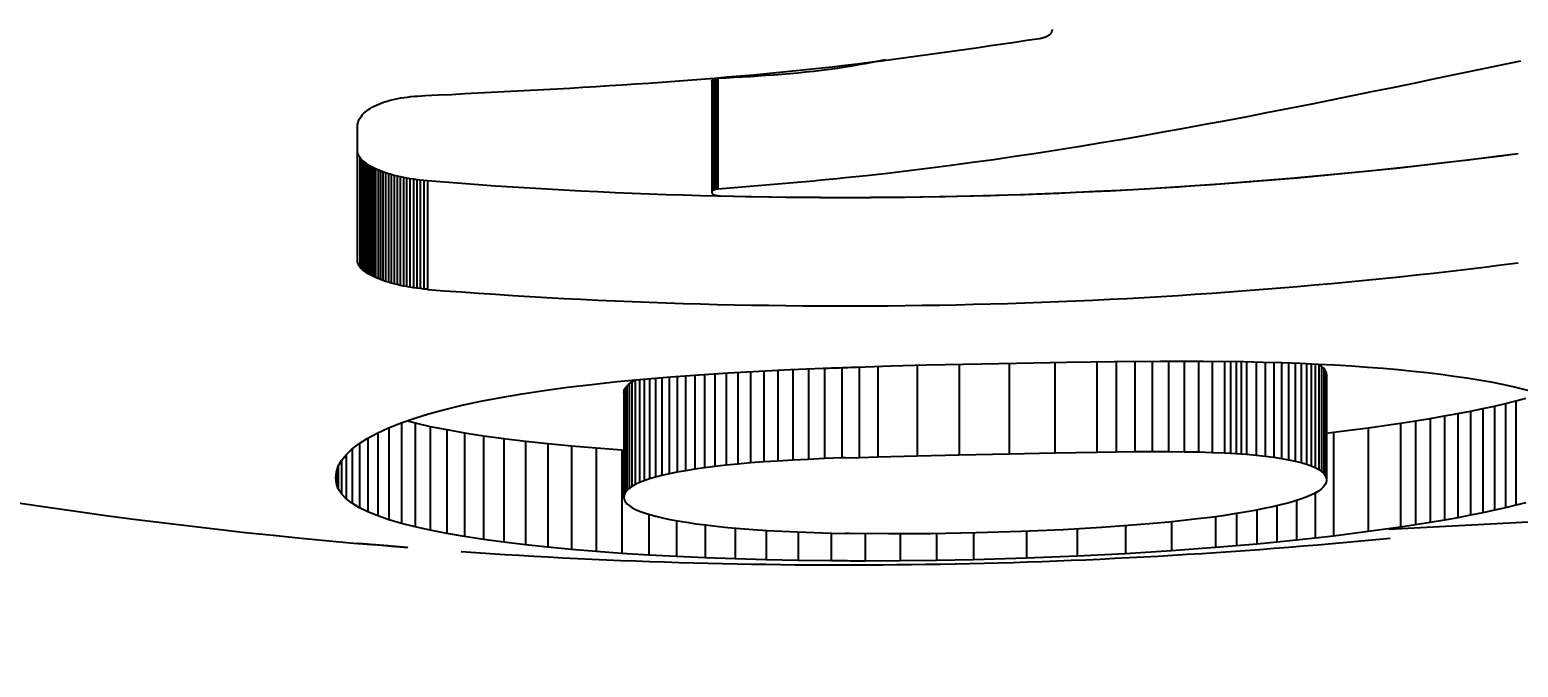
# Model space of a CAD drawing. Header units: millimetres. Extents: x -2553 to 1703, y -1801 to 643.
# Drawn here: x 1096.237 to 1100.564, y -9.701 to -7.849 of the extents above; entities that cross this region are included whole.
import ezdxf

# ---------------------------------------------------------------- set-up
doc = ezdxf.new("R2010")
doc.units = ezdxf.units.MM
for name, color, linetype in [('DIKOM_ОБЪЕКТ', 7, 'Continuous'), ('DIKOM_РАЗМЕР_ЗОНА', 7, 'Continuous'), ('DIKOM_РАЗМЕР_ОБЪЕКТА', 7, 'Continuous')]:
    doc.layers.add(name, color=color, linetype=linetype)
doc.styles.add('style1', font='arialbd.ttf', dxfattribs={"width": 0.8})
doc.dimstyles.new('1-50', dxfattribs={"dimtxt": 300, "dimasz": 200, "dimexe": 100, "dimexo": 0, "dimgap": 100, "dimtad": 1, "dimtxsty": 'style1', "dimcen": 200, "dimclrd": 7, "dimclre": 7, "dimclrt": 7, "dimadec": 1, "dimazin": 2, "dimtfac": 1, "dimtmove": 0, "dimatfit": 2, "dimfxl": 0, "dimlwd": 25, "dimlwe": 18, "dimarcsym": 0})

# ---------------------------------------------------------------- blocks, each defined once
blk = doc.blocks.new('*D8')
at = {"layer": 'Defpoints', "color": 0, "transparency": 16777216}
for p in [(-1337.4233, 17.3962), (1702.7913, 17.3962), (1702.7913, -1701)]:
    blk.add_point(p, dxfattribs=at)
at = {"layer": 'DIKOM_РАЗМЕР_ЗОНА', "color": 7, "lineweight": 18, "transparency": 16777216}
for p, q in [((-1337.4233, 17.3962), (-1337.4233, -1801)), ((1702.7913, 17.3962), (1702.7913, -1801))]:
    blk.add_line(p, q, dxfattribs=at)
at = {"layer": 'DIKOM_РАЗМЕР_ЗОНА', "color": 7, "lineweight": 25, "transparency": 16777216}
blk.add_line((-1137.4233, -1701), (1502.7913, -1701), dxfattribs=at)
at = {"layer": 'DIKOM_РАЗМЕР_ЗОНА', "color": 7, "transparency": 16777216}
for points in [[(-1137.4233, -1667.6667), (-1137.4233, -1734.3333), (-1337.4233, -1701)], [(1502.7913, -1667.6667), (1502.7913, -1734.3333), (1702.7913, -1701)]]:
    blk.add_solid(points, dxfattribs=at)
at = {"layer": 'DIKOM_РАЗМЕР_ЗОНА', "color": 7, "transparency": 16777216, "insert": (312.5767, -1447.7258), "char_height": 300, "attachment_point": 5, "style": 'style1'}
blk.add_mtext('{\\fArial|b0|i0|c204|p34;3040}', dxfattribs=at)
blk = doc.blocks.new('*D9')
at = {"layer": 'Defpoints', "color": 0, "transparency": 16777216}
for p in [(1202.7913, 17.3962), (-837.4234, 16.8962), (1202.7913, -1131.5)]:
    blk.add_point(p, dxfattribs=at)
at = {"layer": 'DIKOM_РАЗМЕР_ОБЪЕКТА', "color": 7, "lineweight": 18, "transparency": 16777216}
for p, q in [((1202.7913, 17.3962), (1202.7913, -1231.5)), ((-837.4234, 16.8962), (-837.4234, -1231.5))]:
    blk.add_line(p, q, dxfattribs=at)
at = {"layer": 'DIKOM_РАЗМЕР_ОБЪЕКТА', "color": 7, "lineweight": 25, "transparency": 16777216}
blk.add_line((-637.4234, -1131.5), (1002.7913, -1131.5), dxfattribs=at)
at = {"layer": 'DIKOM_РАЗМЕР_ОБЪЕКТА', "color": 7, "transparency": 16777216}
for points in [[(-637.4234, -1098.1667), (-637.4234, -1164.8333), (-837.4234, -1131.5)], [(1002.7913, -1098.1667), (1002.7913, -1164.8333), (1202.7913, -1131.5)]]:
    blk.add_solid(points, dxfattribs=at)
at = {"layer": 'DIKOM_РАЗМЕР_ОБЪЕКТА', "color": 7, "transparency": 16777216, "insert": (265.0827, -878.3281), "char_height": 300, "attachment_point": 5, "style": 'style1'}
blk.add_mtext('{\\fArial|b0|i0|c204|p34;2040}', dxfattribs=at)

msp = doc.modelspace()

# ---------------------------------------------------------------- linework, layer by layer
at = {"layer": 'DIKOM_ОБЪЕКТ', "color": 7, "linetype": 'Continuous'}
for p, q in [((1099.1707, -7.8741), (1099.1731, -7.8737)), ((1099.1731, -7.8737), (1099.1754, -7.8732)), ((1099.1754, -7.8732), (1099.1777, -7.8727)), ((1099.1777, -7.8727), (1099.1798, -7.8722)), ((1099.1798, -7.8722), (1099.1819, -7.8717)), ((1099.1819, -7.8717), (1099.1839, -7.8711)), ((1099.1839, -7.8711), (1099.1858, -7.8705)), ((1099.1858, -7.8705), (1099.1877, -7.8698)), ((1099.1877, -7.8698), (1099.1894, -7.8692)), ((1099.1894, -7.8692), (1099.1912, -7.8685)), ((1099.1912, -7.8685), (1099.1928, -7.8677)), ((1099.1928, -7.8677), (1099.1944, -7.867)), ((1099.1944, -7.867), (1099.1959, -7.8662)), ((1099.1959, -7.8662), (1099.1973, -7.8654)), ((1099.1973, -7.8654), (1099.1986, -7.8646)), ((1099.1986, -7.8646), (1099.1998, -7.8638)), ((1099.1998, -7.8638), (1099.201, -7.8629)), ((1099.201, -7.8629), (1099.2021, -7.862)), ((1099.2021, -7.862), (1099.2032, -7.8611)), ((1099.2032, -7.8611), (1099.2041, -7.8602)), ((1099.2041, -7.8602), (1099.2049, -7.8593)), ((1099.2049, -7.8593), (1099.2058, -7.8584)), ((1099.2058, -7.8584), (1099.2066, -7.8574)), ((1099.2066, -7.8574), (1099.2072, -7.8565)), ((1099.2072, -7.8565), (1099.2082, -7.8546)), ((1099.2082, -7.8546), (1099.2087, -7.8536)), ((1099.2087, -7.8536), (1099.2089, -7.8526)), ((1099.2089, -7.8526), (1099.2093, -7.8517)), ((1099.2093, -7.8517), (1099.2095, -7.8497)), ((1099.2095, -7.8497), (1099.2095, -7.8478)), ((1098.2193, -7.998), (1098.2196, -7.9971)), ((1098.2193, -7.998), (1098.2193, -8.3201)), ((1098.2196, -7.9971), (1098.2198, -7.9967)), ((1098.2196, -7.9971), (1098.2196, -8.3192)), ((1098.2198, -7.9967), (1098.2201, -7.9963)), ((1098.2201, -7.9963), (1098.2203, -7.9959)), ((1098.2203, -7.9959), (1098.2207, -7.9955)), ((1098.2203, -7.9959), (1098.2203, -8.318)), ((1098.2207, -7.9955), (1098.2211, -7.9951)), ((1098.2211, -7.9951), (1098.2214, -7.9947)), ((1098.2214, -7.9947), (1098.2219, -7.9943)), ((1098.2214, -7.9947), (1098.2214, -8.3168)), ((1098.2219, -7.9943), (1098.2224, -7.9939)), ((1098.2224, -7.9939), (1098.2229, -7.9935)), ((1098.2229, -7.9935), (1098.2236, -7.9932)), ((1098.2229, -7.9935), (1098.2229, -8.3157)), ((1098.2236, -7.9932), (1098.2242, -7.9928)), ((1098.2242, -7.9928), (1098.2249, -7.9925)), ((1098.2242, -7.9928), (1098.2242, -8.315)), ((1098.2249, -7.9925), (1098.2257, -7.9922)), ((1098.2249, -7.9925), (1098.2249, -8.3147)), ((1098.2257, -7.9922), (1098.2264, -7.9919)), ((1098.2257, -7.9922), (1098.2257, -8.3144)), ((1098.2264, -7.9919), (1098.2273, -7.9916)), ((1098.2264, -7.9919), (1098.2264, -8.3141)), ((1098.2273, -7.9916), (1098.2281, -7.9913)), ((1098.2273, -7.9916), (1098.2273, -8.3138)), ((1098.2281, -7.9913), (1098.2291, -7.9911)), ((1098.2281, -7.9913), (1098.2281, -8.3135)), ((1098.2291, -7.9911), (1098.2301, -7.9908)), ((1098.2291, -7.9911), (1098.2291, -8.3133)), ((1098.2301, -7.9908), (1098.2311, -7.9906)), ((1098.2301, -7.9908), (1098.2301, -8.313)), ((1098.2311, -7.9906), (1098.2322, -7.9904)), ((1098.2311, -7.9906), (1098.2311, -8.3128)), ((1098.2322, -7.9904), (1098.2334, -7.9902)), ((1098.2322, -7.9904), (1098.2322, -8.3126)), ((1098.2334, -7.9902), (1098.2345, -7.99)), ((1098.2334, -7.9902), (1098.2334, -8.3124)), ((1098.2345, -7.99), (1098.2357, -7.9898)), ((1098.2345, -7.99), (1098.2345, -8.3122)), ((1098.2357, -7.9898), (1098.2369, -7.9897)), ((1098.2357, -7.9898), (1098.2357, -8.3121)), ((1098.2369, -7.9897), (1098.2383, -7.9896)), ((1098.2369, -7.9897), (1098.2369, -8.312)), ((1097.3162, -8.0469), (1097.3255, -8.0454)), ((1097.3255, -8.0454), (1097.3352, -8.0441)), ((1097.3352, -8.0441), (1097.345, -8.0429)), ((1097.345, -8.0429), (1097.3551, -8.042)), ((1097.3551, -8.042), (1097.3654, -8.0412)), ((1097.3654, -8.0412), (1097.376, -8.0406)), ((1097.376, -8.0406), (1097.3868, -8.0402)), ((1097.208, -8.0915), (1097.2123, -8.0878)), ((1097.2123, -8.0878), (1097.2167, -8.0841)), ((1097.2167, -8.0841), (1097.2217, -8.0806)), ((1097.2217, -8.0806), (1097.2269, -8.0772)), ((1097.2269, -8.0772), (1097.2326, -8.0739)), ((1097.2326, -8.0739), (1097.2386, -8.0707)), ((1097.2386, -8.0707), (1097.2449, -8.0677)), ((1097.2449, -8.0677), (1097.2516, -8.0648)), ((1097.2516, -8.0648), (1097.2585, -8.062)), ((1097.2585, -8.062), (1097.2658, -8.0594)), ((1097.2658, -8.0594), (1097.2735, -8.0569)), ((1097.2735, -8.0569), (1097.2815, -8.0546)), ((1097.2815, -8.0546), (1097.2898, -8.0525)), ((1097.2898, -8.0525), (1097.2983, -8.0505)), ((1097.2983, -8.0505), (1097.3071, -8.0486)), ((1097.3071, -8.0486), (1097.3162, -8.0469)), ((1097.19, -8.1297), (1097.1901, -8.1251)), ((1097.19, -8.5194), (1097.19, -8.1297)), ((1097.1901, -8.1251), (1097.1908, -8.1206)), ((1097.1908, -8.1206), (1097.1919, -8.1162)), ((1097.1919, -8.1162), (1097.1935, -8.1119)), ((1097.1935, -8.1119), (1097.1956, -8.1076)), ((1097.1956, -8.1076), (1097.1981, -8.1034)), ((1097.1981, -8.1034), (1097.201, -8.0994)), ((1097.201, -8.0994), (1097.2043, -8.0954)), ((1097.2043, -8.0954), (1097.208, -8.0915)), ((1097.1902, -8.2052), (1097.1909, -8.2088)), ((1097.1909, -8.2088), (1097.1922, -8.2123)), ((1097.1922, -8.2123), (1097.194, -8.2159)), ((1097.194, -8.2159), (1097.1963, -8.2194)), ((1097.1963, -8.2194), (1097.199, -8.2229)), ((1097.1963, -8.2194), (1097.1963, -8.5368)), ((1097.199, -8.2229), (1097.2022, -8.2264)), ((1097.199, -8.2229), (1097.199, -8.5402)), ((1097.2022, -8.2264), (1097.2058, -8.2298)), ((1097.2022, -8.2264), (1097.2022, -8.5436)), ((1097.2058, -8.2298), (1097.2099, -8.2332)), ((1097.2058, -8.2298), (1097.2058, -8.547)), ((1097.2099, -8.2332), (1097.2144, -8.2365)), ((1097.2099, -8.2332), (1097.2099, -8.5503)), ((1097.2144, -8.2365), (1097.2193, -8.2398)), ((1097.2144, -8.2365), (1097.2144, -8.5536)), ((1097.2193, -8.2398), (1097.2247, -8.243)), ((1097.2193, -8.2398), (1097.2193, -8.5568)), ((1097.2247, -8.243), (1097.2302, -8.2462)), ((1097.2247, -8.243), (1097.2247, -8.5599)), ((1097.2302, -8.2462), (1097.2363, -8.2493)), ((1097.2302, -8.2462), (1097.2302, -8.563)), ((1097.2363, -8.2493), (1097.2426, -8.2523)), ((1097.2363, -8.2493), (1097.2363, -8.5661)), ((1097.2426, -8.2523), (1097.2495, -8.2552)), ((1097.2426, -8.2523), (1097.2426, -8.569)), ((1097.2495, -8.2552), (1097.2565, -8.2581)), ((1097.2495, -8.2552), (1097.2495, -8.5719)), ((1097.2565, -8.2581), (1097.2639, -8.2608)), ((1097.2565, -8.2581), (1097.2565, -8.5747)), ((1097.2639, -8.2608), (1097.2716, -8.2635)), ((1097.2639, -8.2608), (1097.2639, -8.5774)), ((1097.2716, -8.2635), (1097.2795, -8.2661)), ((1097.2716, -8.2635), (1097.2716, -8.58)), ((1097.2795, -8.2661), (1097.2878, -8.2685)), ((1097.2795, -8.2661), (1097.2795, -8.5825)), ((1097.2878, -8.2685), (1097.2962, -8.2709)), ((1097.2878, -8.2685), (1097.2878, -8.5849)), ((1097.2962, -8.2709), (1097.305, -8.2731)), ((1097.2962, -8.2709), (1097.2962, -8.5872)), ((1097.305, -8.2731), (1097.3141, -8.2752)), ((1097.305, -8.2731), (1097.305, -8.5894)), ((1097.3141, -8.2752), (1097.3233, -8.2772)), ((1097.3141, -8.2752), (1097.3141, -8.5915)), ((1097.3233, -8.2772), (1097.3327, -8.279)), ((1097.3233, -8.2772), (1097.3233, -8.5934)), ((1097.3327, -8.279), (1097.3424, -8.2808)), ((1097.3327, -8.279), (1097.3327, -8.5952)), ((1097.3424, -8.2808), (1097.3522, -8.2823)), ((1097.3424, -8.2808), (1097.3424, -8.5969)), ((1097.3522, -8.2823), (1097.3622, -8.2837)), ((1097.3522, -8.2823), (1097.3522, -8.5984)), ((1097.3622, -8.2837), (1097.3724, -8.285)), ((1097.3622, -8.2837), (1097.3622, -8.5998)), ((1097.3724, -8.285), (1097.3827, -8.2861)), ((1097.3724, -8.285), (1097.3724, -8.601)), ((1097.3827, -8.2861), (1097.3931, -8.287)), ((1097.3827, -8.2861), (1097.3827, -8.6021)), ((1097.3931, -8.287), (1097.3931, -8.603)), ((1098.2196, -8.3192), (1098.2193, -8.3201)), ((1098.2193, -8.3201), (1098.2193, -8.3218)), ((1098.2193, -8.3218), (1098.2195, -8.3222)), ((1098.2195, -8.3222), (1098.2197, -8.3226)), ((1098.2198, -8.3188), (1098.2196, -8.3192)), ((1098.2197, -8.3226), (1098.2198, -8.3231)), ((1098.2201, -8.3184), (1098.2198, -8.3188)), ((1098.2198, -8.3231), (1098.2201, -8.3235)), ((1098.2203, -8.318), (1098.2201, -8.3184)), ((1098.2201, -8.3235), (1098.2205, -8.3239)), ((1098.2207, -8.3176), (1098.2203, -8.318)), ((1098.2205, -8.3239), (1098.2207, -8.3243)), ((1098.2211, -8.3172), (1098.2207, -8.3176)), ((1098.2207, -8.3243), (1098.2211, -8.3247)), ((1098.2214, -8.3168), (1098.2211, -8.3172)), ((1098.2211, -8.3247), (1098.2216, -8.3251)), ((1098.2219, -8.3165), (1098.2214, -8.3168)), ((1098.2216, -8.3251), (1098.2219, -8.3255)), ((1098.2224, -8.3161), (1098.2219, -8.3165)), ((1098.2219, -8.3255), (1098.2224, -8.3259)), ((1098.2229, -8.3157), (1098.2224, -8.3161)), ((1098.2224, -8.3259), (1098.223, -8.3263)), ((1098.2236, -8.3154), (1098.2229, -8.3157)), ((1098.223, -8.3263), (1098.2236, -8.3267)), ((1098.2242, -8.315), (1098.2236, -8.3154)), ((1098.2236, -8.3267), (1098.2242, -8.327)), ((1098.2249, -8.3147), (1098.2242, -8.315)), ((1098.2242, -8.327), (1098.2249, -8.3274)), ((1098.2257, -8.3144), (1098.2249, -8.3147)), ((1098.2249, -8.3274), (1098.2255, -8.3277)), ((1098.2255, -8.3277), (1098.2263, -8.3281)), ((1098.2264, -8.3141), (1098.2257, -8.3144)), ((1098.2263, -8.3281), (1098.227, -8.3284)), ((1098.2273, -8.3138), (1098.2264, -8.3141)), ((1098.227, -8.3284), (1098.2279, -8.3287)), ((1098.2281, -8.3135), (1098.2273, -8.3138)), ((1098.2279, -8.3287), (1098.2288, -8.329)), ((1098.2291, -8.3133), (1098.2281, -8.3135)), ((1098.2288, -8.329), (1098.2296, -8.3293)), ((1098.2301, -8.313), (1098.2291, -8.3133)), ((1098.2296, -8.3293), (1098.2306, -8.3296)), ((1098.2311, -8.3128), (1098.2301, -8.313)), ((1098.2306, -8.3296), (1098.2315, -8.3298)), ((1098.2322, -8.3126), (1098.2311, -8.3128)), ((1098.2315, -8.3298), (1098.2326, -8.3301)), ((1098.2334, -8.3124), (1098.2322, -8.3126)), ((1098.2326, -8.3301), (1098.2336, -8.3303)), ((1098.2345, -8.3122), (1098.2334, -8.3124)), ((1098.2336, -8.3303), (1098.2347, -8.3305)), ((1098.2357, -8.3121), (1098.2345, -8.3122)), ((1098.2347, -8.3305), (1098.2358, -8.3307)), ((1098.2369, -8.312), (1098.2357, -8.3121)), ((1098.2358, -8.3307), (1098.2369, -8.3309)), ((1098.2383, -8.3119), (1098.2369, -8.312)), ((1098.2369, -8.3309), (1098.2382, -8.331)), ((1098.2382, -8.331), (1098.2394, -8.3312)), ((1098.2394, -8.3312), (1098.2407, -8.3313)), ((1098.2407, -8.3313), (1098.242, -8.3314)), ((1098.242, -8.3314), (1098.2433, -8.3314)), ((1098.2433, -8.3314), (1098.2447, -8.3315)), ((1097.1902, -8.5229), (1097.19, -8.5194)), ((1097.1909, -8.5264), (1097.1902, -8.5229)), ((1097.1922, -8.5299), (1097.1909, -8.5264)), ((1097.194, -8.5334), (1097.1922, -8.5299)), ((1097.1963, -8.5368), (1097.194, -8.5334)), ((1097.199, -8.5402), (1097.1963, -8.5368)), ((1097.2022, -8.5436), (1097.199, -8.5402)), ((1097.2058, -8.547), (1097.2022, -8.5436)), ((1097.2099, -8.5503), (1097.2058, -8.547)), ((1097.2144, -8.5536), (1097.2099, -8.5503)), ((1097.2193, -8.5568), (1097.2144, -8.5536)), ((1097.2247, -8.5599), (1097.2193, -8.5568)), ((1097.2302, -8.563), (1097.2247, -8.5599)), ((1097.2363, -8.5661), (1097.2302, -8.563)), ((1097.2426, -8.569), (1097.2363, -8.5661)), ((1097.2495, -8.5719), (1097.2426, -8.569)), ((1097.2565, -8.5747), (1097.2495, -8.5719)), ((1097.2639, -8.5774), (1097.2565, -8.5747)), ((1097.2716, -8.58), (1097.2639, -8.5774)), ((1097.2795, -8.5825), (1097.2716, -8.58)), ((1097.2878, -8.5849), (1097.2795, -8.5825)), ((1097.2962, -8.5872), (1097.2878, -8.5849)), ((1097.305, -8.5894), (1097.2962, -8.5872)), ((1097.3141, -8.5915), (1097.305, -8.5894)), ((1097.3233, -8.5934), (1097.3141, -8.5915)), ((1097.3327, -8.5952), (1097.3233, -8.5934)), ((1097.3424, -8.5969), (1097.3327, -8.5952)), ((1097.3522, -8.5984), (1097.3424, -8.5969)), ((1097.3622, -8.5998), (1097.3522, -8.5984)), ((1097.3724, -8.601), (1097.3622, -8.5998)), ((1097.3827, -8.6021), (1097.3724, -8.601)), ((1097.3931, -8.603), (1097.3827, -8.6021)), ((1098.7412, -8.8257), (1098.8448, -8.8229)), ((1098.8164, -8.8236), (1098.8164, -9.0866)), ((1098.8448, -8.8229), (1098.9514, -8.8203)), ((1098.9388, -8.8206), (1098.9388, -9.0839)), ((1098.9514, -8.8203), (1099.1049, -8.8171)), ((1099.0835, -8.8175), (1099.0835, -9.0808)), ((1099.1049, -8.8171), (1099.2512, -8.8144)), ((1099.2169, -8.815), (1099.2169, -9.078)), ((1099.2512, -8.8144), (1099.3905, -8.8125)), ((1099.3385, -8.8132), (1099.3385, -9.0759)), ((1099.3905, -8.8125), (1099.5228, -8.8116)), ((1099.3951, -8.8125), (1099.3951, -9.0752)), ((1099.4487, -8.8121), (1099.4487, -9.0747)), ((1099.4994, -8.8118), (1099.4994, -9.0744)), ((1099.5228, -8.8116), (1099.648, -8.8118)), ((1099.5473, -8.8116), (1099.5473, -9.0745)), ((1099.5921, -8.8117), (1099.5921, -9.0749)), ((1099.6343, -8.8117), (1099.6343, -9.0756)), ((1099.648, -8.8118), (1099.766, -8.8132)), ((1099.6735, -8.8121), (1099.6735, -9.0767)), ((1099.7097, -8.8125), (1099.7097, -9.0782)), ((1099.7268, -8.8127), (1099.7268, -9.079)), ((1099.7432, -8.8129), (1099.7432, -9.08)), ((1099.7587, -8.8131), (1099.7587, -9.0811)), ((1099.766, -8.8132), (1099.8225, -8.8144)), ((1099.7737, -8.8133), (1099.7737, -9.0823)), ((1099.8019, -8.8139), (1099.8019, -9.0849)), ((1099.8225, -8.8144), (1099.8772, -8.8159)), ((1099.8282, -8.8145), (1099.8282, -9.0877)), ((1099.8527, -8.8152), (1099.8527, -9.0909)), ((1099.8754, -8.8159), (1099.8754, -9.0943)), ((1099.8772, -8.8159), (1099.93, -8.8178)), ((1099.8962, -8.8166), (1099.8962, -9.0981)), ((1099.9153, -8.8173), (1099.9153, -9.1021)), ((1099.93, -8.8178), (1099.9811, -8.8201)), ((1099.9326, -8.8179), (1099.9326, -9.1064)), ((1099.9481, -8.8186), (1099.9481, -9.111)), ((1099.9617, -8.8192), (1099.9617, -9.1159)), ((1099.9735, -8.8198), (1099.9735, -9.1211)), ((1099.9811, -8.8201), (1100.0306, -8.8227)), ((1099.9817, -8.8201), (1099.9836, -8.8211)), ((1099.9836, -8.8211), (1099.9918, -8.827)), ((1099.9836, -8.8211), (1099.9836, -9.1265)), ((1100.0306, -8.8227), (1100.0788, -8.8256)), ((1097.9441, -8.8712), (1098.0207, -8.8639)), ((1097.9872, -8.8719), (1097.9968, -8.8662)), ((1097.9972, -8.8659), (1097.9972, -9.1704)), ((1098.0091, -8.865), (1098.0091, -9.1648)), ((1098.0207, -8.8639), (1098.1003, -8.8572)), ((1098.0229, -8.8637), (1098.0229, -9.1593)), ((1098.0384, -8.8624), (1098.0384, -9.154)), ((1098.0557, -8.8609), (1098.0557, -9.1488)), ((1098.0748, -8.8593), (1098.0748, -9.1439)), ((1098.0959, -8.8576), (1098.0959, -9.1391)), ((1098.1003, -8.8572), (1098.1828, -8.8511)), ((1098.1187, -8.8559), (1098.1187, -9.1344)), ((1098.1434, -8.854), (1098.1434, -9.13)), ((1098.1699, -8.8521), (1098.1699, -9.1257)), ((1098.1828, -8.8511), (1098.2683, -8.8456)), ((1098.1983, -8.8501), (1098.1983, -9.1216)), ((1098.2285, -8.8482), (1098.2285, -9.1177)), ((1098.2609, -8.8461), (1098.2609, -9.1141)), ((1098.2683, -8.8456), (1098.3569, -8.8407)), ((1098.2955, -8.8441), (1098.2955, -9.1107)), ((1098.3322, -8.8421), (1098.3322, -9.1076)), ((1098.3569, -8.8407), (1098.4485, -8.8363)), ((1098.371, -8.84), (1098.371, -9.1046)), ((1098.4119, -8.838), (1098.4119, -9.1019)), ((1098.4485, -8.8363), (1098.543, -8.8323)), ((1098.4551, -8.836), (1098.4551, -9.0994)), ((1098.5002, -8.8341), (1098.5002, -9.0971)), ((1098.5476, -8.8322), (1098.5476, -9.095)), ((1098.5971, -8.8304), (1098.5971, -9.0931)), ((1098.6406, -8.8288), (1098.7412, -8.8257)), ((1098.6487, -9.0913), (1098.6487, -8.8285)), ((1098.7024, -8.8269), (1098.7024, -9.0896)), ((1099.9918, -8.827), (1099.9981, -8.833)), ((1099.9918, -8.827), (1099.9918, -9.1322)), ((1099.9981, -8.833), (1100.0025, -8.8394)), ((1099.9981, -8.833), (1099.9981, -9.1382)), ((1100.0025, -8.8394), (1100.0053, -8.846)), ((1100.0025, -8.8394), (1100.0025, -9.1444)), ((1100.0053, -8.846), (1100.0063, -8.8528)), ((1100.0053, -8.846), (1100.0053, -9.1509)), ((1100.0063, -8.8528), (1100.0063, -9.1576)), ((1100.0788, -8.8256), (1100.1256, -8.8289)), ((1100.1256, -8.8289), (1100.1708, -8.8324)), ((1100.1708, -8.8324), (1100.2149, -8.8363)), ((1100.2149, -8.8363), (1100.2574, -8.8405)), ((1100.2574, -8.8405), (1100.2986, -8.845)), ((1100.2986, -8.845), (1100.3384, -8.8498)), ((1100.3384, -8.8498), (1100.3767, -8.855)), ((1100.3767, -8.855), (1100.4137, -8.8604)), ((1100.4137, -8.8604), (1100.4494, -8.8662)), ((1100.4494, -8.8662), (1100.4835, -8.8723)), ((1097.6065, -8.9173), (1097.668, -8.9067)), ((1097.668, -8.9067), (1097.7325, -8.8969)), ((1097.7325, -8.8969), (1097.8001, -8.8877)), ((1097.8001, -8.8877), (1097.8706, -8.8791)), ((1097.8706, -8.8791), (1097.9441, -8.8712)), ((1097.9643, -8.9039), (1097.9653, -8.8972)), ((1097.9643, -8.9039), (1097.9643, -9.2076)), ((1097.9653, -8.8972), (1097.9681, -8.8906)), ((1097.9653, -8.8972), (1097.9653, -9.2011)), ((1097.9681, -8.8906), (1097.9726, -8.8842)), ((1097.9681, -8.8906), (1097.9681, -9.1947)), ((1097.9726, -8.8842), (1097.979, -8.878)), ((1097.9726, -8.8842), (1097.9726, -9.1884)), ((1097.979, -8.878), (1097.9872, -8.8719)), ((1097.979, -8.878), (1097.979, -9.1822)), ((1097.9872, -8.8719), (1097.9872, -9.1762)), ((1100.4835, -8.8723), (1100.5164, -8.8787)), ((1100.5164, -8.8787), (1100.5477, -8.8855)), ((1100.5477, -8.8855), (1100.6064, -8.8998)), ((1097.3966, -8.965), (1097.4435, -8.9522)), ((1097.4435, -8.9522), (1097.4941, -8.94)), ((1097.4941, -8.94), (1097.5485, -8.9284)), ((1097.5485, -8.9284), (1097.6065, -8.9173)), ((1100.4251, -8.9568), (1100.4607, -8.9495)), ((1100.4607, -8.9495), (1100.4944, -8.9421)), ((1100.4607, -8.9495), (1100.4607, -9.2524)), ((1100.4944, -8.9421), (1100.5264, -8.9346)), ((1100.4944, -8.9421), (1100.4944, -9.2451)), ((1100.5264, -8.9346), (1100.5567, -8.9271)), ((1100.5264, -8.9346), (1100.5264, -9.2378)), ((1100.5567, -8.9271), (1100.5852, -8.9195)), ((1100.5567, -8.9271), (1100.5567, -9.2304)), ((1097.2784, -9.0063), (1097.3141, -8.992)), ((1097.3141, -8.992), (1097.3534, -8.9782)), ((1097.3173, -8.9909), (1097.3173, -9.2831)), ((1097.3338, -8.9851), (1097.3575, -8.9912)), ((1097.3534, -8.9782), (1097.3966, -8.965)), ((1097.3575, -8.9912), (1097.4013, -9.0012)), ((1097.3575, -8.9912), (1097.3575, -9.2933)), ((1100.1272, -9.0054), (1100.2211, -8.992)), ((1100.2211, -8.992), (1100.2653, -8.9851)), ((1100.2211, -8.992), (1100.2211, -9.2941)), ((1100.2653, -8.9851), (1100.308, -8.9782)), ((1100.2653, -8.9851), (1100.2653, -9.2874)), ((1100.308, -8.9782), (1100.3488, -8.9711)), ((1100.308, -8.9782), (1100.308, -9.2805)), ((1100.3488, -8.9711), (1100.3878, -8.964)), ((1100.3488, -8.9711), (1100.3488, -9.2736)), ((1100.3878, -8.964), (1100.4251, -8.9568)), ((1100.3878, -8.964), (1100.3878, -9.2666)), ((1100.4251, -8.9568), (1100.4251, -9.2595)), ((1097.194, -9.0518), (1097.2184, -9.0362)), ((1097.2184, -9.0362), (1097.2465, -9.0211)), ((1097.2201, -9.0353), (1097.2201, -9.2498)), ((1097.2465, -9.0211), (1097.2784, -9.0063)), ((1097.2486, -9.0201), (1097.2486, -9.2614)), ((1097.2811, -9.0052), (1097.2811, -9.2725)), ((1097.4013, -9.0012), (1097.449, -9.0106)), ((1097.4013, -9.0012), (1097.4013, -9.3031)), ((1097.449, -9.0106), (1097.5006, -9.0197)), ((1097.449, -9.0106), (1097.449, -9.3124)), ((1097.5006, -9.0197), (1097.5559, -9.0283)), ((1097.5006, -9.0197), (1097.5006, -9.3213)), ((1097.5559, -9.0283), (1097.6151, -9.0365)), ((1097.5559, -9.0283), (1097.5559, -9.3297)), ((1097.6151, -9.0365), (1097.6777, -9.0442)), ((1097.6151, -9.0365), (1097.6151, -9.3378)), ((1100.0063, -9.0207), (1100.0262, -9.0183)), ((1100.0262, -9.0183), (1100.1272, -9.0054)), ((1100.0262, -9.0183), (1100.0262, -9.3199)), ((1100.1272, -9.0054), (1100.1272, -9.3072)), ((1097.1434, -9.1006), (1097.1566, -9.0841)), ((1097.1566, -9.0841), (1097.1734, -9.0678)), ((1097.1571, -9.0836), (1097.1571, -9.2116)), ((1097.1734, -9.0678), (1097.194, -9.0518)), ((1097.1742, -9.0672), (1097.1742, -9.2249)), ((1097.1953, -9.051), (1097.1953, -9.2376)), ((1097.6777, -9.0442), (1097.7433, -9.0514)), ((1097.6777, -9.0442), (1097.6777, -9.3454)), ((1097.7433, -9.0514), (1097.8119, -9.058)), ((1097.7433, -9.0514), (1097.7433, -9.3524)), ((1097.8119, -9.058), (1097.8836, -9.0641)), ((1097.8119, -9.058), (1097.8119, -9.3589)), ((1097.8836, -9.0641), (1097.9584, -9.0697)), ((1097.8836, -9.0641), (1097.8836, -9.3649)), ((1097.9584, -9.0697), (1097.9643, -9.0701)), ((1097.9584, -9.0697), (1097.9584, -9.3703)), ((1098.8164, -9.0866), (1098.9388, -9.0839)), ((1098.9388, -9.0839), (1099.0835, -9.0808)), ((1099.0835, -9.0808), (1099.2169, -9.078)), ((1099.2169, -9.078), (1099.3385, -9.0759)), ((1099.3385, -9.0759), (1099.3951, -9.0752)), ((1099.3951, -9.0752), (1099.4487, -9.0747)), ((1099.4487, -9.0747), (1099.4994, -9.0744)), ((1099.4994, -9.0744), (1099.5473, -9.0745)), ((1099.5473, -9.0745), (1099.5921, -9.0749)), ((1099.5921, -9.0749), (1099.6343, -9.0756)), ((1099.6343, -9.0756), (1099.6735, -9.0767)), ((1099.6735, -9.0767), (1099.7097, -9.0782)), ((1099.7097, -9.0782), (1099.7268, -9.079)), ((1099.7268, -9.079), (1099.7432, -9.08)), ((1099.7432, -9.08), (1099.7587, -9.0811)), ((1099.7587, -9.0811), (1099.7737, -9.0823)), ((1099.7737, -9.0823), (1099.8019, -9.0849)), ((1099.8019, -9.0849), (1099.8282, -9.0877)), ((1097.1284, -9.1343), (1097.134, -9.1173)), ((1097.134, -9.1173), (1097.1434, -9.1006)), ((1097.1341, -9.1176), (1097.1341, -9.1829)), ((1097.1437, -9.1003), (1097.1437, -9.1976)), ((1098.1699, -9.1257), (1098.1434, -9.13)), ((1098.1983, -9.1216), (1098.1699, -9.1257)), ((1098.2285, -9.1177), (1098.1983, -9.1216)), ((1098.2609, -9.1141), (1098.2285, -9.1177)), ((1098.2955, -9.1107), (1098.2609, -9.1141)), ((1098.3322, -9.1076), (1098.2955, -9.1107)), ((1098.371, -9.1046), (1098.3322, -9.1076)), ((1098.4119, -9.1019), (1098.371, -9.1046)), ((1098.4551, -9.0994), (1098.4119, -9.1019)), ((1098.5002, -9.0971), (1098.4551, -9.0994)), ((1098.5476, -9.095), (1098.5002, -9.0971)), ((1098.5971, -9.0931), (1098.5476, -9.095)), ((1098.607, -9.0928), (1098.5971, -9.0931)), ((1098.607, -9.0928), (1098.6487, -9.0913)), ((1098.6487, -9.0913), (1098.7024, -9.0896)), ((1098.7024, -9.0896), (1098.8164, -9.0866)), ((1099.8282, -9.0877), (1099.8527, -9.0909)), ((1099.8527, -9.0909), (1099.8754, -9.0943)), ((1099.8754, -9.0943), (1099.8962, -9.0981)), ((1099.8962, -9.0981), (1099.9153, -9.1021)), ((1099.9153, -9.1021), (1099.9326, -9.1064)), ((1099.9326, -9.1064), (1099.9481, -9.111)), ((1099.9481, -9.111), (1099.9617, -9.1159)), ((1099.9617, -9.1159), (1099.9735, -9.1211)), ((1099.9735, -9.1211), (1099.9836, -9.1265)), ((1099.9836, -9.1265), (1099.9918, -9.1322)), ((1097.1266, -9.1513), (1097.1284, -9.1343)), ((1097.1284, -9.1675), (1097.1266, -9.1513)), ((1097.1284, -9.1343), (1097.1284, -9.1675)), ((1097.1341, -9.1829), (1097.1284, -9.1675)), ((1097.9972, -9.1704), (1097.9872, -9.1762)), ((1098.0091, -9.1648), (1097.9972, -9.1704)), ((1098.0229, -9.1593), (1098.0091, -9.1648)), ((1098.0384, -9.154), (1098.0229, -9.1593)), ((1098.0557, -9.1488), (1098.0384, -9.154)), ((1098.0748, -9.1439), (1098.0557, -9.1488)), ((1098.0959, -9.1391), (1098.0748, -9.1439)), ((1098.1187, -9.1344), (1098.0959, -9.1391)), ((1098.1434, -9.13), (1098.1187, -9.1344)), ((1099.9918, -9.1322), (1099.9981, -9.1382)), ((1100.0025, -9.1706), (1099.9978, -9.1769)), ((1099.9981, -9.1382), (1100.0025, -9.1444)), ((1100.0025, -9.1444), (1100.0053, -9.1509)), ((1100.0053, -9.1641), (1100.0025, -9.1706)), ((1100.0053, -9.1509), (1100.0063, -9.1576)), ((1100.0063, -9.1576), (1100.0053, -9.1641)), ((1097.1437, -9.1976), (1097.1341, -9.1829)), ((1097.1571, -9.2116), (1097.1437, -9.1976)), ((1097.1742, -9.2249), (1097.1571, -9.2116)), ((1097.9653, -9.2011), (1097.9643, -9.2076)), ((1097.9643, -9.2076), (1097.9653, -9.2139)), ((1097.9681, -9.1947), (1097.9653, -9.2011)), ((1097.9653, -9.2139), (1097.9681, -9.22)), ((1097.9726, -9.1884), (1097.9681, -9.1947)), ((1097.979, -9.1822), (1097.9726, -9.1884)), ((1097.9872, -9.1762), (1097.979, -9.1822)), ((1099.9311, -9.2128), (1099.9135, -9.2185)), ((1099.9468, -9.207), (1099.9311, -9.2128)), ((1099.9607, -9.2012), (1099.9468, -9.207)), ((1099.9729, -9.1952), (1099.9607, -9.2012)), ((1099.9831, -9.1892), (1099.9729, -9.1952)), ((1099.9733, -9.195), (1099.9733, -9.326)), ((1099.9914, -9.1831), (1099.9831, -9.1892)), ((1099.9978, -9.1769), (1099.9914, -9.1831)), ((1097.1953, -9.2376), (1097.1742, -9.2249)), ((1097.2201, -9.2498), (1097.1953, -9.2376)), ((1097.2486, -9.2614), (1097.2201, -9.2498)), ((1097.9681, -9.22), (1097.9728, -9.2259)), ((1097.9728, -9.2259), (1097.9792, -9.2316)), ((1097.9792, -9.2316), (1097.9875, -9.2371)), ((1097.9875, -9.2371), (1097.9978, -9.2425)), ((1097.9978, -9.2425), (1098.0099, -9.2477)), ((1098.0099, -9.2477), (1098.0238, -9.2528)), ((1098.0238, -9.2528), (1098.0395, -9.2577)), ((1098.0362, -9.2567), (1098.0362, -9.3753)), ((1098.0395, -9.2577), (1098.0571, -9.2625)), ((1099.7379, -9.2559), (1099.7046, -9.2609)), ((1099.7687, -9.2508), (1099.7379, -9.2559)), ((1099.7447, -9.2548), (1099.7447, -9.3485)), ((1099.7975, -9.2457), (1099.7687, -9.2508)), ((1099.8244, -9.2404), (1099.7975, -9.2457)), ((1099.8042, -9.2443), (1099.8042, -9.3432)), ((1099.8495, -9.235), (1099.8244, -9.2404)), ((1099.8727, -9.2296), (1099.8495, -9.235)), ((1099.8623, -9.232), (1099.8623, -9.3377)), ((1099.894, -9.2241), (1099.8727, -9.2296)), ((1099.9135, -9.2185), (1099.894, -9.2241)), ((1099.9186, -9.2168), (1099.9186, -9.332)), ((1100.4607, -9.2524), (1100.4251, -9.2595)), ((1100.4944, -9.2451), (1100.4607, -9.2524)), ((1100.5264, -9.2378), (1100.4944, -9.2451)), ((1100.5567, -9.2304), (1100.5264, -9.2378)), ((1100.5852, -9.223), (1100.5567, -9.2304)), ((1097.2811, -9.2725), (1097.2486, -9.2614)), ((1097.3173, -9.2831), (1097.2811, -9.2725)), ((1097.3575, -9.2933), (1097.3173, -9.2831)), ((1097.4013, -9.3031), (1097.3575, -9.2933)), ((1098.0571, -9.2625), (1098.0766, -9.2671)), ((1098.0766, -9.2671), (1098.0979, -9.2715)), ((1098.0979, -9.2715), (1098.1211, -9.2758)), ((1098.1169, -9.2751), (1098.1169, -9.3796)), ((1098.1211, -9.2758), (1098.1462, -9.28)), ((1098.1462, -9.28), (1098.1731, -9.284)), ((1098.1731, -9.284), (1098.2019, -9.2878)), ((1098.2007, -9.2876), (1098.2007, -9.3834)), ((1098.2019, -9.2878), (1098.217, -9.2896)), ((1098.217, -9.2896), (1098.2327, -9.2914)), ((1098.2327, -9.2914), (1098.2661, -9.2948)), ((1098.2661, -9.2948), (1098.3018, -9.298)), ((1098.2877, -9.2967), (1098.2877, -9.3866)), ((1098.3018, -9.298), (1098.34, -9.3009)), ((1098.34, -9.3009), (1098.3807, -9.3035)), ((1099.3524, -9.2951), (1099.2404, -9.3016)), ((1099.2815, -9.2992), (1099.2815, -9.3787)), ((1099.4047, -9.2915), (1099.3524, -9.2951)), ((1099.4547, -9.2876), (1099.4047, -9.2915)), ((1099.422, -9.2902), (1099.422, -9.3714)), ((1099.5023, -9.2836), (1099.4547, -9.2876)), ((1099.5476, -9.2794), (1099.5023, -9.2836)), ((1099.5904, -9.275), (1099.5476, -9.2794)), ((1099.556, -9.2785), (1099.556, -9.363)), ((1099.631, -9.2704), (1099.5904, -9.275)), ((1099.6689, -9.2657), (1099.631, -9.2704)), ((1099.7046, -9.2609), (1099.6689, -9.2657)), ((1099.6834, -9.2637), (1099.6834, -9.3536)), ((1100.2211, -9.2941), (1100.1272, -9.3072)), ((1100.1874, -9.3004), (1100.5933, -9.279)), ((1100.2653, -9.2874), (1100.2211, -9.2941)), ((1100.308, -9.2805), (1100.2653, -9.2874)), ((1100.3488, -9.2736), (1100.308, -9.2805)), ((1100.3878, -9.2666), (1100.3488, -9.2736)), ((1100.4251, -9.2595), (1100.3878, -9.2666)), ((1097.19, -9.3411), (1097.1904, -9.3411)), ((1097.1904, -9.3411), (1097.1909, -9.3411)), ((1097.1909, -9.3411), (1097.1916, -9.3411)), ((1097.1916, -9.3411), (1097.1922, -9.3412)), ((1097.1922, -9.3412), (1097.1931, -9.3412)), ((1097.1931, -9.3412), (1097.1939, -9.3413)), ((1097.1939, -9.3413), (1097.1949, -9.3413)), ((1097.1949, -9.3413), (1097.1962, -9.3414)), ((1097.1962, -9.3414), (1097.1974, -9.3415)), ((1097.1974, -9.3415), (1097.1987, -9.3416)), ((1097.1987, -9.3416), (1097.2001, -9.3417)), ((1097.2001, -9.3417), (1097.2017, -9.3418)), ((1097.2017, -9.3418), (1097.2033, -9.3419)), ((1097.2033, -9.3419), (1097.2051, -9.3421)), ((1097.2051, -9.3421), (1097.2068, -9.3422)), ((1097.2068, -9.3422), (1097.2088, -9.3423)), ((1097.2088, -9.3423), (1097.2108, -9.3425)), ((1097.2108, -9.3425), (1097.2128, -9.3426)), ((1097.2128, -9.3426), (1097.2149, -9.3428)), ((1097.2149, -9.3428), (1097.2171, -9.343)), ((1097.2171, -9.343), (1097.2193, -9.3431)), ((1097.2193, -9.3431), (1097.2217, -9.3433)), ((1097.2217, -9.3433), (1097.2266, -9.3437)), ((1097.2266, -9.3437), (1097.2317, -9.3441)), ((1097.2317, -9.3441), (1097.2369, -9.3445)), ((1097.2369, -9.3445), (1097.2424, -9.345)), ((1097.449, -9.3124), (1097.4013, -9.3031)), ((1097.5006, -9.3213), (1097.449, -9.3124)), ((1097.5559, -9.3297), (1097.5006, -9.3213)), ((1097.6151, -9.3378), (1097.5559, -9.3297)), ((1097.6777, -9.3454), (1097.6151, -9.3378)), ((1098.3776, -9.3033), (1098.3776, -9.3891)), ((1098.3807, -9.3035), (1098.4237, -9.3059)), ((1098.4237, -9.3059), (1098.4691, -9.308)), ((1098.4691, -9.308), (1098.517, -9.3098)), ((1098.4705, -9.3081), (1098.4705, -9.391)), ((1098.517, -9.3098), (1098.5674, -9.3113)), ((1098.5665, -9.3113), (1098.5665, -9.3922)), ((1098.5674, -9.3113), (1098.607, -9.3122)), ((1098.6202, -9.3124), (1098.607, -9.3122)), ((1098.7329, -9.3136), (1098.6202, -9.3124)), ((1098.6654, -9.3129), (1098.6654, -9.3926)), ((1098.8555, -9.3132), (1098.7329, -9.3136)), ((1098.7675, -9.3135), (1098.7675, -9.3923)), ((1098.9878, -9.3109), (1098.8555, -9.3132)), ((1098.8726, -9.3129), (1098.8726, -9.3911)), ((1098.9807, -9.311), (1098.9807, -9.389)), ((1099.1189, -9.3069), (1098.9878, -9.3109)), ((1099.2404, -9.3016), (1099.1189, -9.3069)), ((1099.1344, -9.3063), (1099.1344, -9.3846)), ((1099.8042, -9.3432), (1099.7447, -9.3485)), ((1099.8623, -9.3377), (1099.8042, -9.3432)), ((1099.9186, -9.332), (1099.8623, -9.3377)), ((1099.9733, -9.326), (1099.9186, -9.332)), ((1100.0262, -9.3199), (1099.9733, -9.326)), ((1100.1272, -9.3072), (1100.0262, -9.3199)), ((1097.2424, -9.345), (1097.2481, -9.3454)), ((1097.2481, -9.3454), (1097.2539, -9.3459)), ((1097.2539, -9.3459), (1097.2598, -9.3464)), ((1097.2598, -9.3464), (1097.2657, -9.3469)), ((1097.2657, -9.3469), (1097.2688, -9.3471)), ((1097.2688, -9.3471), (1097.2718, -9.3474)), ((1097.2718, -9.3474), (1097.2748, -9.3476)), ((1097.2748, -9.3476), (1097.2779, -9.3479)), ((1097.2779, -9.3479), (1097.281, -9.3481)), ((1097.281, -9.3481), (1097.2839, -9.3484)), ((1097.2839, -9.3484), (1097.287, -9.3486)), ((1097.287, -9.3486), (1097.29, -9.3489)), ((1097.29, -9.3489), (1097.2931, -9.3491)), ((1097.2931, -9.3491), (1097.2961, -9.3494)), ((1097.2961, -9.3494), (1097.2991, -9.3496)), ((1097.2991, -9.3496), (1097.3022, -9.3499)), ((1097.3022, -9.3499), (1097.3052, -9.3502)), ((1097.3052, -9.3502), (1097.308, -9.3504)), ((1097.308, -9.3504), (1097.311, -9.3507)), ((1097.311, -9.3507), (1097.3138, -9.3509)), ((1097.3138, -9.3509), (1097.3168, -9.3512)), ((1097.3168, -9.3512), (1097.3195, -9.3514)), ((1097.3195, -9.3514), (1097.3224, -9.3516)), ((1097.3224, -9.3516), (1097.3251, -9.3519)), ((1097.3251, -9.3519), (1097.3278, -9.3521)), ((1097.3278, -9.3521), (1097.3306, -9.3524)), ((1097.3306, -9.3524), (1097.3332, -9.3526)), ((1097.3332, -9.3526), (1097.3358, -9.3528)), ((1097.7433, -9.3524), (1097.6777, -9.3454)), ((1097.8119, -9.3589), (1097.7433, -9.3524)), ((1097.8836, -9.3649), (1097.8119, -9.3589)), ((1097.9584, -9.3703), (1097.8836, -9.3649)), ((1098.0362, -9.3753), (1097.9584, -9.3703)), ((1098.1169, -9.3796), (1098.0362, -9.3753)), ((1098.2007, -9.3834), (1098.1169, -9.3796)), ((1098.2877, -9.3866), (1098.2007, -9.3834)), ((1098.3776, -9.3891), (1098.2877, -9.3866)), ((1099.1344, -9.3846), (1098.9807, -9.389)), ((1099.2815, -9.3787), (1099.1344, -9.3846)), ((1099.422, -9.3714), (1099.2815, -9.3787)), ((1099.556, -9.363), (1099.422, -9.3714)), ((1099.6834, -9.3536), (1099.556, -9.363)), ((1099.7447, -9.3485), (1099.6834, -9.3536)), ((1098.4705, -9.391), (1098.3776, -9.3891)), ((1098.5665, -9.3922), (1098.4705, -9.391)), ((1098.7675, -9.3923), (1098.6654, -9.3926)), ((1098.8726, -9.3911), (1098.7675, -9.3923)), ((1098.9807, -9.389), (1098.8726, -9.3911))]:
    msp.add_line(p, q, dxfattribs=at)
for radius, start, end in [(16.1146, 228.02303, 264.95273), (15.0469, 265.37265, 277.4712), (15.0466, 268.62053, 277.47132), (15.3619, 265.46774, 277.31715), (16.1146, 266.03019, 275.64182)]:
    msp.add_arc((1098.607, 6.7108), radius, start, end, dxfattribs=at)
for points, knots in [([(1097.3868, -8.0402), (1097.7944, -8.0197), (1098.3915, -7.9896), (1098.983, -7.9019), (1099.1707, -7.8741)], [0, 0, 0, 0, 0.682614, 1, 1, 1, 1]), ([(1098.2383, -7.9896), (1098.3617, -7.9825), (1098.5251, -7.9731), (1098.6858, -7.9429), (1098.7251, -7.9355)], [0, 0, 0, 0, 0.755354, 1, 1, 1, 1]), ([(1100.5698, -7.9398), (1099.9184, -8.0762), (1099.1458, -8.2379), (1098.3613, -8.3018), (1098.2383, -8.3119)], [0, 0, 0, 0, 0.843227, 1, 1, 1, 1]), ([(1098.543, -8.8323), (1098.5644, -8.8316), (1098.5969, -8.8305), (1098.6294, -8.8292), (1098.6406, -8.8288)], [0, 0, 0, 0, 0.65523, 1, 1, 1, 1]), ([(1098.6654, -9.3926), (1098.646, -9.3926), (1098.613, -9.3925), (1098.58, -9.3923), (1098.5665, -9.3922)], [0, 0, 0, 0, 0.590483, 1, 1, 1, 1])]:
    msp.add_open_spline(points, degree=3, knots=knots, dxfattribs=at)

# ---------------------------------------------------------------- dimensions: what is measured, and where the dimension line sits
at = {"layer": 'DIKOM_РАЗМЕР_ЗОНА'}
dim = msp.add_linear_dim(base=(1702.7913, -1701), p1=(-1337.4233, 17.3962), p2=(1702.7913, 17.3962), text='{\\fArial|b0|i0|c204|p34;3040}', dimstyle='1-50', dxfattribs=at)
dim.commit()
dim.dimension.update_dxf_attribs({"geometry": '*D8', "text_midpoint": (312.5767, -1701), "dimtype": 160})
at = {"layer": 'DIKOM_РАЗМЕР_ОБЪЕКТА'}
dim = msp.add_linear_dim(base=(1202.7913, -1131.5), p1=(-837.4234, 16.8962), p2=(1202.7913, 17.3962), text='{\\fArial|b0|i0|c204|p34;2040}', dimstyle='1-50', dxfattribs=at)
dim.commit()
dim.dimension.update_dxf_attribs({"geometry": '*D9', "text_midpoint": (265.0827, -1131.5), "dimtype": 160})

doc.saveas('drawing.dxf')
